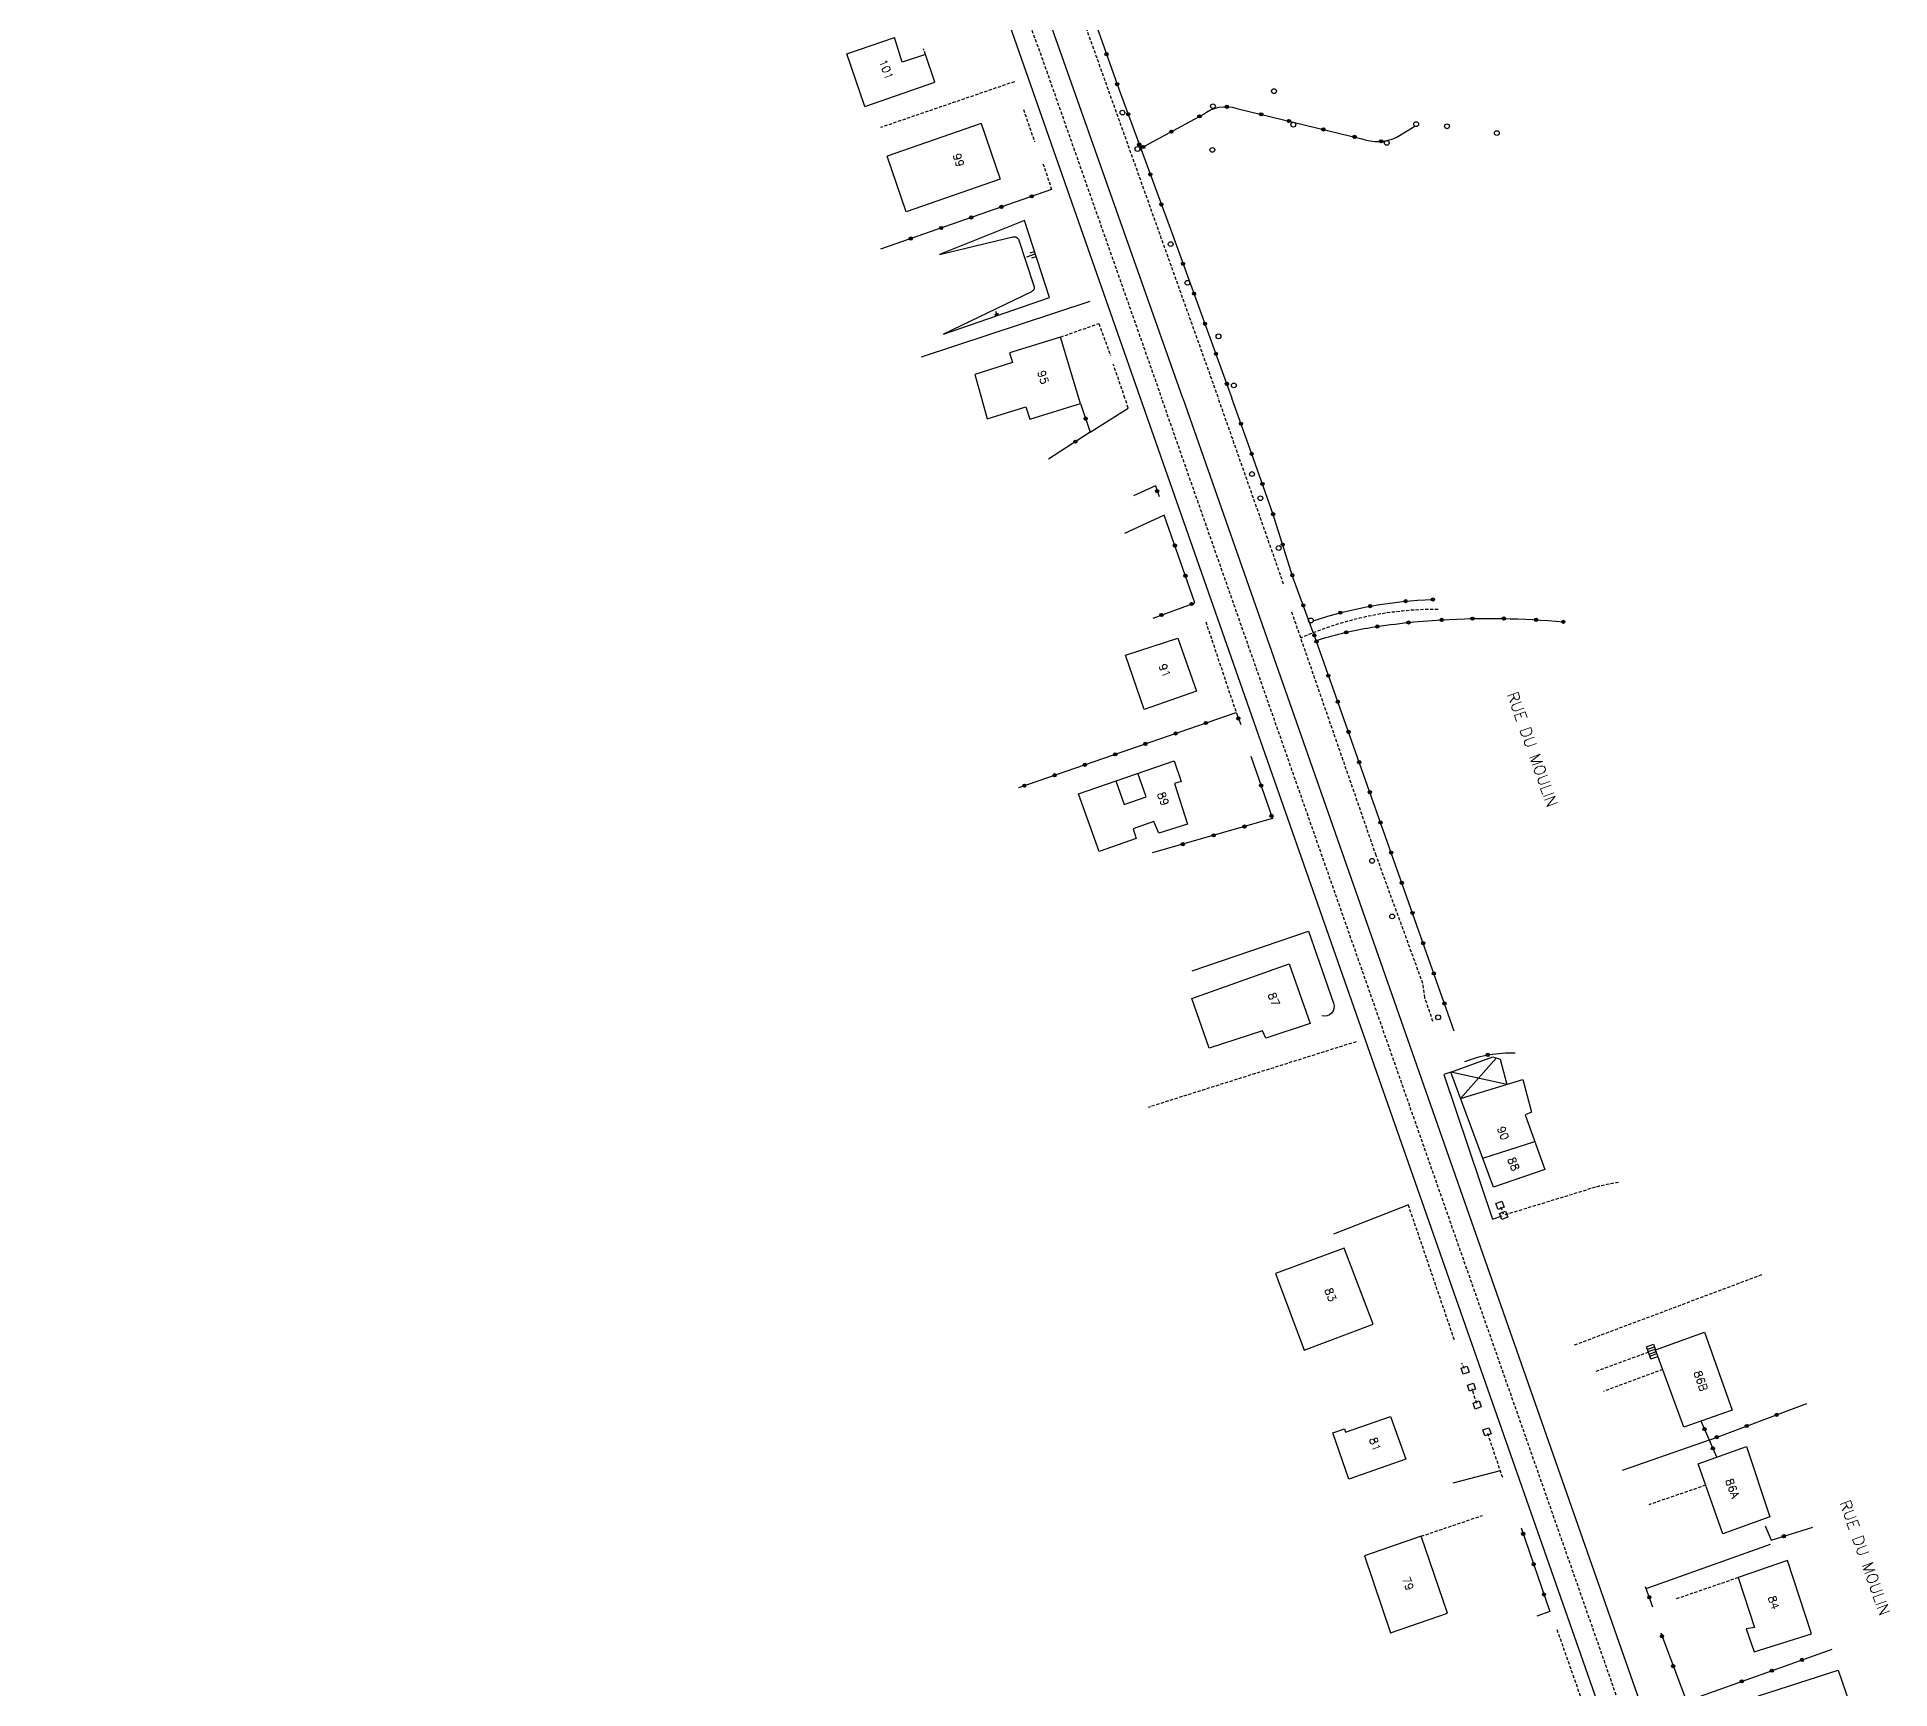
# Model space of a CAD drawing. Header units: millimetres. Extents: x 109000 to 110000, y 124999 to 126000.
# Drawn here: x 109097.2 to 109386.7, y 125548.4 to 125806.4 of the extents above; entities that cross this region are included whole.
import ezdxf
from ezdxf.enums import TextEntityAlignment as Align

# ---------------------------------------------------------------- set-up
doc = ezdxf.new("R2010")
doc.units = ezdxf.units.MM
doc.linetypes.add('DASHED', pattern=[0.75, 0.5, -0.25])
doc.layers.get('0').update_dxf_attribs({"linetype": 'CONTINUOUS'})
for name, color, linetype in [('W0001', 6, 'DASHED'), ('W0008', 7, 'CONTINUOUS'), ('W0100', 7, 'CONTINUOUS'), ('W0112', 1, 'DASHED'), ('W0211', 2, 'CONTINUOUS'), ('W0310', 3, 'CONTINUOUS'), ('W0322', 7, 'CONTINUOUS'), ('W0420', 7, 'CONTINUOUS'), ('W0989', 7, 'CONTINUOUS'), ('W0991', 7, 'CONTINUOUS')]:
    doc.layers.add(name, color=color, linetype=linetype)
doc.styles.get("Standard").update_dxf_attribs({"font": 'romans.shx', "width": 0.85})

# ---------------------------------------------------------------- blocks, each defined once
blk = doc.blocks.new('t322o')
at = {"color": 0, "linetype": 'Continuous'}
for radius in [0.25, 0.15]:
    blk.add_circle((0, 0), radius, dxfattribs=at)
blk = doc.blocks.new('t112o')
at = {"color": 0, "linetype": 'Continuous'}
for p, q in [((-0.5, 0.5), (0.5, 0.5)), ((-0.5, -0.5), (-0.5, 0.5)), ((0.5, 0.5), (0.5, -0.5)), ((0.5, -0.5), (-0.5, -0.5))]:
    blk.add_line(p, q, dxfattribs=at)

msp = doc.modelspace()

# ---------------------------------------------------------------- linework, layer by layer
at = {"layer": 'W0001'}
for points in [[(109101.72, 126000), (109109.42, 125986.25), (109118.96, 125977.73), (109133.69, 125971.27), (109156.13, 125963.43), (109169.99, 125953.41), (109177.05, 125943.79), (109209.94, 125899.78), (109226.97, 125871.06), (109239.44, 125843.38), (109253.9, 125803.98), (109272.89, 125750)], [(109360.53, 125500), (109272.89, 125750)]]:
    msp.add_lwpolyline(points, dxfattribs=at)
at = {"layer": 'W0008'}
for points in [[(109269.59, 125750), (109249.24, 125808.1), (109240.17, 125832.96, 0.012265), (109233.65, 125849.54), (109226.14, 125866.33), (109222.59, 125872.84, 0.050451), (109205.48, 125900.66, 0.013779), (109170.08, 125947.63), (109167.39, 125950.8), (109165.09, 125953.26, 0.035169), (109160.29, 125957.47, 0.010298), (109156.38, 125959.83), (109126.49, 125970.72, -0.261584), (109097.22, 126000)], [(109276.19, 125750), (109255.47, 125808.64), (109249.05, 125826.64, 0.020672), (109235.03, 125861.39), (109227.13, 125877.58, 0.04239), (109206.13, 125910.22), (109179.08, 125946.22), (109181.17, 125947.98), (109177.74, 125951.34), (109175.66, 125953.16), (109170.68, 125957.85, 0.063445), (109162.21, 125964.29, 0.045468), (109152.19, 125968.3), (109141.07, 125971.85, -0.022517), (109129.51, 125976.13, -0.032078), (109123.49, 125979.13, -0.051035), (109118.12, 125983.05, -0.123093), (109106.75, 126000)]]:
    msp.add_lwpolyline(points, format="xyb", dxfattribs=at)
for points in [[(109357.25, 125500), (109269.59, 125750)], [(109276.19, 125750), (109363.83, 125500)], [(109318.08, 125644.72), (109316.97, 125644.37), (109324.6, 125621.75), (109326.11, 125622.28)]]:
    msp.add_lwpolyline(points, dxfattribs=at)
at = {"layer": 'W0100'}
for points in [[(109223.71, 125803.76), (109231.15, 125806.33)], [(109226.54, 125795.56), (109223.71, 125803.76)], [(109237.46, 125799.35), (109235.99, 125803.65), (109232.37, 125802.46), (109231.15, 125806.33)], [(109226.54, 125795.56), (109237.46, 125799.35)], [(109244.71, 125792.9), (109230.02, 125787.8)], [(109244.71, 125792.9), (109247.69, 125784.19)], [(109233, 125779.09), (109230.02, 125787.8)], [(109247.69, 125784.19), (109233, 125779.09)], [(109257.09, 125759.54), (109249.13, 125757.08)], [(109259.95, 125750), (109257.09, 125759.54)], [(109249.13, 125757.08), (109249.57, 125755.55), (109243.73, 125753.71), (109244.77, 125750)], [(109244.77, 125750), (109245.64, 125746.79), (109251.7, 125748.64), (109252.32, 125746.71), (109260.2, 125749.18), (109259.95, 125750)], [(109267.23, 125709.83), (109275.44, 125712.53), (109278.34, 125704.23), (109270.16, 125701.37), (109267.23, 125709.83)], [(109259.91, 125688.21), (109274.84, 125693.35), (109275.96, 125690.14), (109274.9, 125689.79), (109276.93, 125683.43), (109272.43, 125682.03), (109271.7, 125683.87), (109268.45, 125682.71), (109268.94, 125681.24), (109263.13, 125679.19), (109259.91, 125688.21)], [(109265.76, 125690.23), (109267.06, 125686.55), (109270.5, 125687.73), (109269.18, 125691.4)], [(109277.59, 125656.23), (109292.79, 125661.63), (109296.1, 125652.31), (109289.15, 125650.01), (109288.67, 125651.16), (109280.3, 125648.46), (109277.59, 125656.23)], [(109318.08, 125644.72), (109324.64, 125647.12), (109325.76, 125646.77), (109326.82, 125642.8)], [(109319.6, 125640.62), (109329.33, 125643.55), (109330.66, 125638.45), (109329.69, 125638.06), (109332.73, 125629.5), (109324.76, 125626.74), (109318.08, 125644.72)], [(109326.82, 125642.8), (109318.08, 125644.72)], [(109319.6, 125640.62), (109325.19, 125646.95)], [(109323.08, 125631.26), (109331.18, 125633.88)], [(109350.04, 125601.37), (109357.69, 125604.1), (109362.01, 125591.94), (109354.47, 125589.25), (109350.04, 125601.37)], [(109349.31, 125599.93), (109348.64, 125601.82), (109349.75, 125602.22), (109350.04, 125601.37)], [(109348.78, 125601.43), (109349.89, 125601.82)], [(109348.9, 125601.08), (109350.01, 125601.47)], [(109349.05, 125600.68), (109350.15, 125601.07)], [(109349.16, 125600.36), (109350.27, 125600.76)], [(109349.31, 125599.93), (109350.42, 125600.32)], [(109308.64, 125590.95), (109311.04, 125584.25), (109302.14, 125581.17), (109299.63, 125588.39), (109301.48, 125588.99), (109301.62, 125588.51), (109308.64, 125590.95)], [(109356.7, 125583.56), (109364.28, 125586.23), (109367.91, 125575.24), (109360.55, 125572.58), (109356.7, 125583.56)], [(109362.96, 125565.76), (109365.53, 125558), (109364.19, 125557.76), (109365.43, 125554.17), (109374.41, 125556.96), (109370.66, 125568.43), (109362.96, 125565.76)], [(109366.14, 125547.3), (109378.56, 125551.3), (109380.28, 125546.33), (109379.52, 125546.03), (109381.53, 125539.84), (109369.33, 125535.61), (109367.5, 125540.88), (109368.3, 125541.25), (109366.14, 125547.3)]]:
    msp.add_lwpolyline(points, dxfattribs=at)
for points in [[(109295.14, 125601.29), (109305.93, 125605.37), (109301.4, 125617.25), (109290.66, 125613.29)], [(109317.53, 125560.2), (109313.43, 125572.23), (109304.57, 125569.19), (109308.67, 125557.16)]]:
    msp.add_lwpolyline(points, close=True, dxfattribs=at)
at = {"layer": 'W0112'}
for points in [[(109248.46, 125843.18), (109281.74, 125750)], [(109235.99, 125803.65), (109235.68, 125804.58)], [(109249.89, 125799.42), (109228.98, 125792.26)], [(109251.3, 125795.1), (109253.04, 125790.05)], [(109254.36, 125786.62), (109255.69, 125782.61)], [(109257.09, 125759.54), (109263.08, 125761.65), (109264.88, 125756.69)], [(109267.16, 125750), (109265.34, 125755.31)], [(109267.69, 125748.45), (109267.16, 125750)], [(109291.95, 125720.95), (109281.74, 125750)], [(109279.79, 125715.07), (109284.54, 125700.88)], [(109306.41, 125678.54), (109293.17, 125716.74)], [(109315.28, 125652.64), (109314, 125656.35), (109313.71, 125658.55), (109306.41, 125678.54)], [(109303.27, 125649.47), (109270.77, 125639.21)], [(109318.62, 125602.9), (109311.44, 125623.97)], [(109325.83, 125623.67), (109326.25, 125622.61)], [(109337.41, 125602.12), (109366.84, 125613.17)], [(109320.23, 125598.41), (109319.79, 125599.27)], [(109348.94, 125600.97), (109340.64, 125597.91)], [(109351.17, 125598.29), (109341.93, 125594.86)], [(109322.11, 125592.97), (109321.39, 125595.27)], [(109323.79, 125588.31), (109326.12, 125581.43)], [(109357.88, 125580.19), (109349.02, 125577.16)], [(109313.43, 125572.23), (109323.02, 125575.47)], [(109362.96, 125565.76), (109353.11, 125562.38)], [(109334.64, 125557.66), (109342.75, 125534.58)]]:
    msp.add_lwpolyline(points, dxfattribs=at)
for points in [[(109294.62, 125712.53, -0.106871), (109316.07, 125717)], [(109326.58, 125622.47), (109339.41, 125626.39, -0.035964), (109344.27, 125627.5, 0.469024)]]:
    msp.add_lwpolyline(points, format="xyb", dxfattribs=at)
at = {"layer": 'W0211'}
for p, q in [((109251.81, 125772.09), (109253.16, 125772.53)), ((109252.36, 125772.7), (109253.03, 125772.92)), ((109252.61, 125771.92), (109253.28, 125772.14)), ((109246.85, 125763.18), (109246.97, 125762.82)), ((109246.93, 125763.6), (109247.17, 125762.89)), ((109247.25, 125763.32), (109247.38, 125762.96))]:
    msp.add_line(p, q, dxfattribs=at)
msp.add_lwpolyline([(109238.81, 125760), (109255.38, 125765.73), (109251.45, 125777.74), (109238.18, 125772.41), (109249.63, 125775.17, -0.37342), (109250.51, 125774.84), (109252.87, 125767.7, -0.466979), (109252.55, 125766.6), (109238.81, 125760)], format="xyb", dxfattribs=at)
at = {"layer": 'W0310'}
for points in [[(109261.66, 125765.1), (109235.35, 125756.39)], [(109261.75, 125744.7), (109267.69, 125748.45)], [(109271.92, 125736.29), (109268.51, 125734.72)], [(109273.31, 125731.71), (109267.09, 125728.83)], [(109311.44, 125623.97), (109299.73, 125619.43)], [(109358.45, 125587.26), (109344.86, 125582.49)], [(109325.79, 125582.42), (109318.37, 125580.54)], [(109348.59, 125564.05), (109367.99, 125570.99)]]:
    msp.add_lwpolyline(points, dxfattribs=at)
msp.add_lwpolyline([(109277.66, 125660.55), (109295.83, 125666.76), (109299.75, 125655.48, -0.602413), (109297.93, 125653.53, -0.528492)], format="xyb", dxfattribs=at)
at = {"layer": 'W0322'}
for points in [[(109243.48, 125863.14), (109250.78, 125841.86), (109266.25, 125798.17), (109274.57, 125775.56)], [(109255.69, 125782.61), (109228.99, 125773.27)], [(109274.57, 125775.56), (109283.87, 125750)], [(109260.2, 125749.18), (109261.75, 125744.7), (109255.22, 125740.49)], [(109297.09, 125712.01), (109293.41, 125722.04), (109290.32, 125731.83), (109286.93, 125741.39), (109283.87, 125750)], [(109271.91, 125736.29), (109272.5, 125734.61)], [(109271.56, 125715.65), (109278.07, 125718.02), (109273.31, 125731.71)], [(109250.6, 125689.17), (109284.54, 125700.88)], [(109284.54, 125700.88), (109285.25, 125699.02)], [(109286.85, 125694.09), (109290.21, 125684.33), (109271.41, 125678.96)], [(109358.45, 125587.26), (109373.67, 125592.94)], [(109359.6, 125584.58), (109357.19, 125590.22)], [(109329.05, 125573.55), (109333.54, 125560.46), (109331.49, 125559.73)], [(109367.16, 125573.86), (109368.12, 125571.62), (109374.63, 125573.64)], [(109349.62, 125561.15), (109348.49, 125564.33)], [(109350.85, 125557.15), (109354.86, 125546.48), (109377.64, 125554.58)]]:
    msp.add_lwpolyline(points, dxfattribs=at)
for points in [[(109269.62, 125789.02), (109279.29, 125794.27, -0.248315), (109284.64, 125795.25), (109304.16, 125790.52, 0.201279), (109309.51, 125790.73), (109312.44, 125792.48)], [(109296.58, 125715.22, -0.073856), (109315.27, 125718.54, -0.841569)], [(109318.6, 125651.12), (109297.04, 125712.14, -0.034), (109305.04, 125714.08, -0.028565), (109316.64, 125715.36, -0.03808), (109335.65, 125715.06)], [(109320.25, 125646.36, -0.105988), (109328.1, 125647.71, 0.241552)]]:
    msp.add_lwpolyline(points, format="xyb", dxfattribs=at)
at = {"layer": 'W0420', "color": 0}
for centre in [(109290.45, 125797.94), (109266.77, 125794.6), (109280.91, 125795.59), (109293.47, 125792.71), (109312.66, 125792.79), (109317.47, 125792.46), (109269.12, 125788.91), (109308.06, 125789.86), (109325.25, 125791.4), (109280.82, 125788.77), (109274.31, 125774.06), (109276.92, 125768.02), (109281.78, 125759.65), (109284.17, 125751.98), (109287.01, 125738.14), (109288.32, 125734.36), (109291.18, 125726.58), (109296.2, 125715.27), (109305.77, 125677.73), (109308.9, 125669.04), (109316.09, 125653.28)]:
    msp.add_circle(centre, 0.375, dxfattribs=at)

# ---------------------------------------------------------------- block references
at = {"layer": 'W0112'}
for p, rotation in [((109325.74, 125623.91), 289.9447896025402), ((109326.34, 125622.37), 111.6186963721883), ((109320.31, 125598.17), 289.5199921558097), ((109321.3, 125595.5), 288.8570579567443), ((109322.19, 125592.73), 289.2624898125613), ((109323.71, 125588.54), 289.2288444217668)]:
    msp.add_blockref('t112o', p, dxfattribs=dict(at, rotation=rotation))
at = {"layer": 'W0322'}
for p, rotation in [((109264.28, 125803.74), 289.5022457378098), ((109265.95, 125799.02), 289.5022457378098), ((109283.09, 125795.51), 359.1970644190662), ((109267.67, 125794.33), 290.1889115028139), ((109278.8, 125794.01), 28.53168886959836), ((109288.45, 125794.33), 346.4030239065062), ((109292.78, 125793.28), 346.4030239065062), ((109298.17, 125791.97), 346.4030239065062), ((109269.39, 125789.63), 290.1889115028139), ((109270.02, 125789.23), 28.53168886959836), ((109274.41, 125791.62), 28.53168886959836), ((109303.03, 125790.8), 346.4030239065062), ((109307.2, 125790.11), 8.771070444676239), ((109271.12, 125784.94), 290.1889115028139), ((109252.59, 125781.52), 199.2809465508422), ((109272.84, 125780.25), 290.1889115028139), ((109243.15, 125778.22), 199.2809465508422), ((109247.87, 125779.87), 199.2809465508422), ((109233.71, 125774.92), 199.2809465508422), ((109238.43, 125776.57), 199.2809465508422), ((109276.23, 125771.01), 290.0562729403565), ((109277.95, 125766.31), 290.0562729403565), ((109279.66, 125761.61), 290.0562729403565), ((109281.38, 125756.92), 290.0562729403565), ((109283.09, 125752.22), 290.0562729403565), ((109261.02, 125746.81), 289.0345981316966), ((109285.29, 125746.01), 109.5729993395646), ((109259.42, 125743.2), 212.8075271815236), ((109286.96, 125741.3), 109.545854123514), ((109272.2, 125735.47), 289.1586979741877), ((109288.64, 125736.59), 109.545854123514), ((109290.31, 125731.87), 109.545854123514), ((109274.97, 125726.97), 109.134263740724), ((109291.81, 125727.11), 107.4907396830577), ((109293.32, 125722.34), 107.4907396830577), ((109276.61, 125722.25), 109.134263740724), ((109277.58, 125717.84), 20.01269612181398), ((109295.02, 125717.64), 110.1379158693873), ((109305.47, 125717.51), 92.51753235827596), ((109311.02, 125718.28), 36.04718759410179), ((109315.27, 125718.54), 64.2823599761888), ((109272.88, 125716.13), 20.01269612181398), ((109300.8, 125716.48), 7.812015212014707), ((109306.58, 125714.32), 335.5550155923804), ((109311.47, 125714.95), 23.45977428031119), ((109316.64, 125715.36), 71.36453296824199), ((109321.46, 125715.56), 20.81383337011433), ((109326.36, 125715.57), 350.4514714979105), ((109331.39, 125715.38), 320.0891096257067), ((109335.65, 125715.06), 289.7267477535028), ((109296.75, 125712.94), 110.1379158693873), ((109297.09, 125712.01), 109.4610941905699), ((109301.73, 125713.41), 42.08589763103376), ((109298.93, 125706.65), 311.3416704478406), ((109300.42, 125702.58), 109.4610941905699), ((109279.81, 125699.25), 19.02824893516366), ((109284.88, 125699.97), 290.8908447437856), ((109275.08, 125697.62), 19.02824893516366), ((109302.09, 125697.86), 109.4610941905699), ((109265.63, 125694.36), 19.02824893516366), ((109270.36, 125695.99), 19.02824893516366), ((109256.18, 125691.1), 19.02824893516366), ((109260.9, 125692.73), 19.02824893516366), ((109303.75, 125693.15), 109.4610941905699), ((109251.45, 125689.47), 19.02824893516366), ((109288.43, 125689.49), 288.9671523599797), ((109305.42, 125688.44), 109.4610941905699), ((109290.06, 125684.76), 288.9671523599797), ((109285.83, 125683.08), 195.9376878146352), ((109307.08, 125683.72), 109.4610941905699), ((109276.22, 125680.33), 195.9376878146352), ((109281.03, 125681.71), 195.9376878146352), ((109308.75, 125679.01), 109.4610941905699), ((109310.41, 125674.29), 109.4610941905699), ((109312.08, 125669.58), 109.4610941905699), ((109313.75, 125664.86), 109.4610941905699), ((109315.41, 125660.15), 109.4610941905699), ((109317.08, 125655.44), 109.4610941905699), ((109323.84, 125647.41), 9.709796486611681), ((109364.3, 125589.45), 20.47007828679903), ((109368.98, 125591.19), 20.47007828679903), ((109357.7, 125588.98), 113.1834357194075), ((109359.61, 125587.7), 20.47007828679903), ((109359, 125585.95), 113.1834357194075), ((109329.38, 125572.59), 288.963202187093), ((109370.1, 125572.23), 17.29224240037216), ((109331, 125567.86), 288.963202187093), ((109332.63, 125563.13), 288.963202187093), ((109349.07, 125562.7), 109.5458486986548), ((109351.06, 125556.61), 290.5656432429674), ((109352.81, 125551.93), 290.5656432429674), ((109372.93, 125552.91), 19.57918243457846), ((109363.51, 125549.56), 19.57918243457846), ((109368.22, 125551.23), 19.57918243457846)]:
    msp.add_blockref('t322o', p, dxfattribs=dict(at, rotation=rotation))

# ---------------------------------------------------------------- texts
at = {"layer": 'W0989'}
for rotation, p in [(289.5932, (109330.83, 125695.14)), (289.6418, (109382.77, 125568.88))]:
    msp.add_text('RUE DU MOULIN', height=1.75, rotation=rotation, dxfattribs=at).set_placement(p, align=Align.MIDDLE)
at = {"layer": 'W0991'}
for s, rotation, p in [('101', 290.6232, (109229.86, 125801.34)), ('99', 288.9072, (109241.17, 125787.17)), ('95', 286.9535, (109254.37, 125753.25)), ('91', 292.9077, (109273.37, 125707.45)), ('89', 290.7819, (109273.13, 125687.41)), ('87', 292.0013, (109290.43, 125656.09)), ('90', 290.5656, (109326.23, 125635.18)), ('88', 292.0781, (109327.87, 125630.37)), ('83', 291.5671, (109299.27, 125609.96)), ('86B', 289.608, (109357.11, 125596.49)), ('81', 289.9925, (109306.23, 125586.61)), ('86A', 290.5656, (109362.04, 125579.72)), ('79', 290.1953, (109311.38, 125564.83)), ('84', 288.4437, (109368.51, 125561.87))]:
    msp.add_text(s, height=1.25, rotation=rotation, dxfattribs=at).set_placement(p, align=Align.MIDDLE)

doc.saveas('drawing.dxf')
